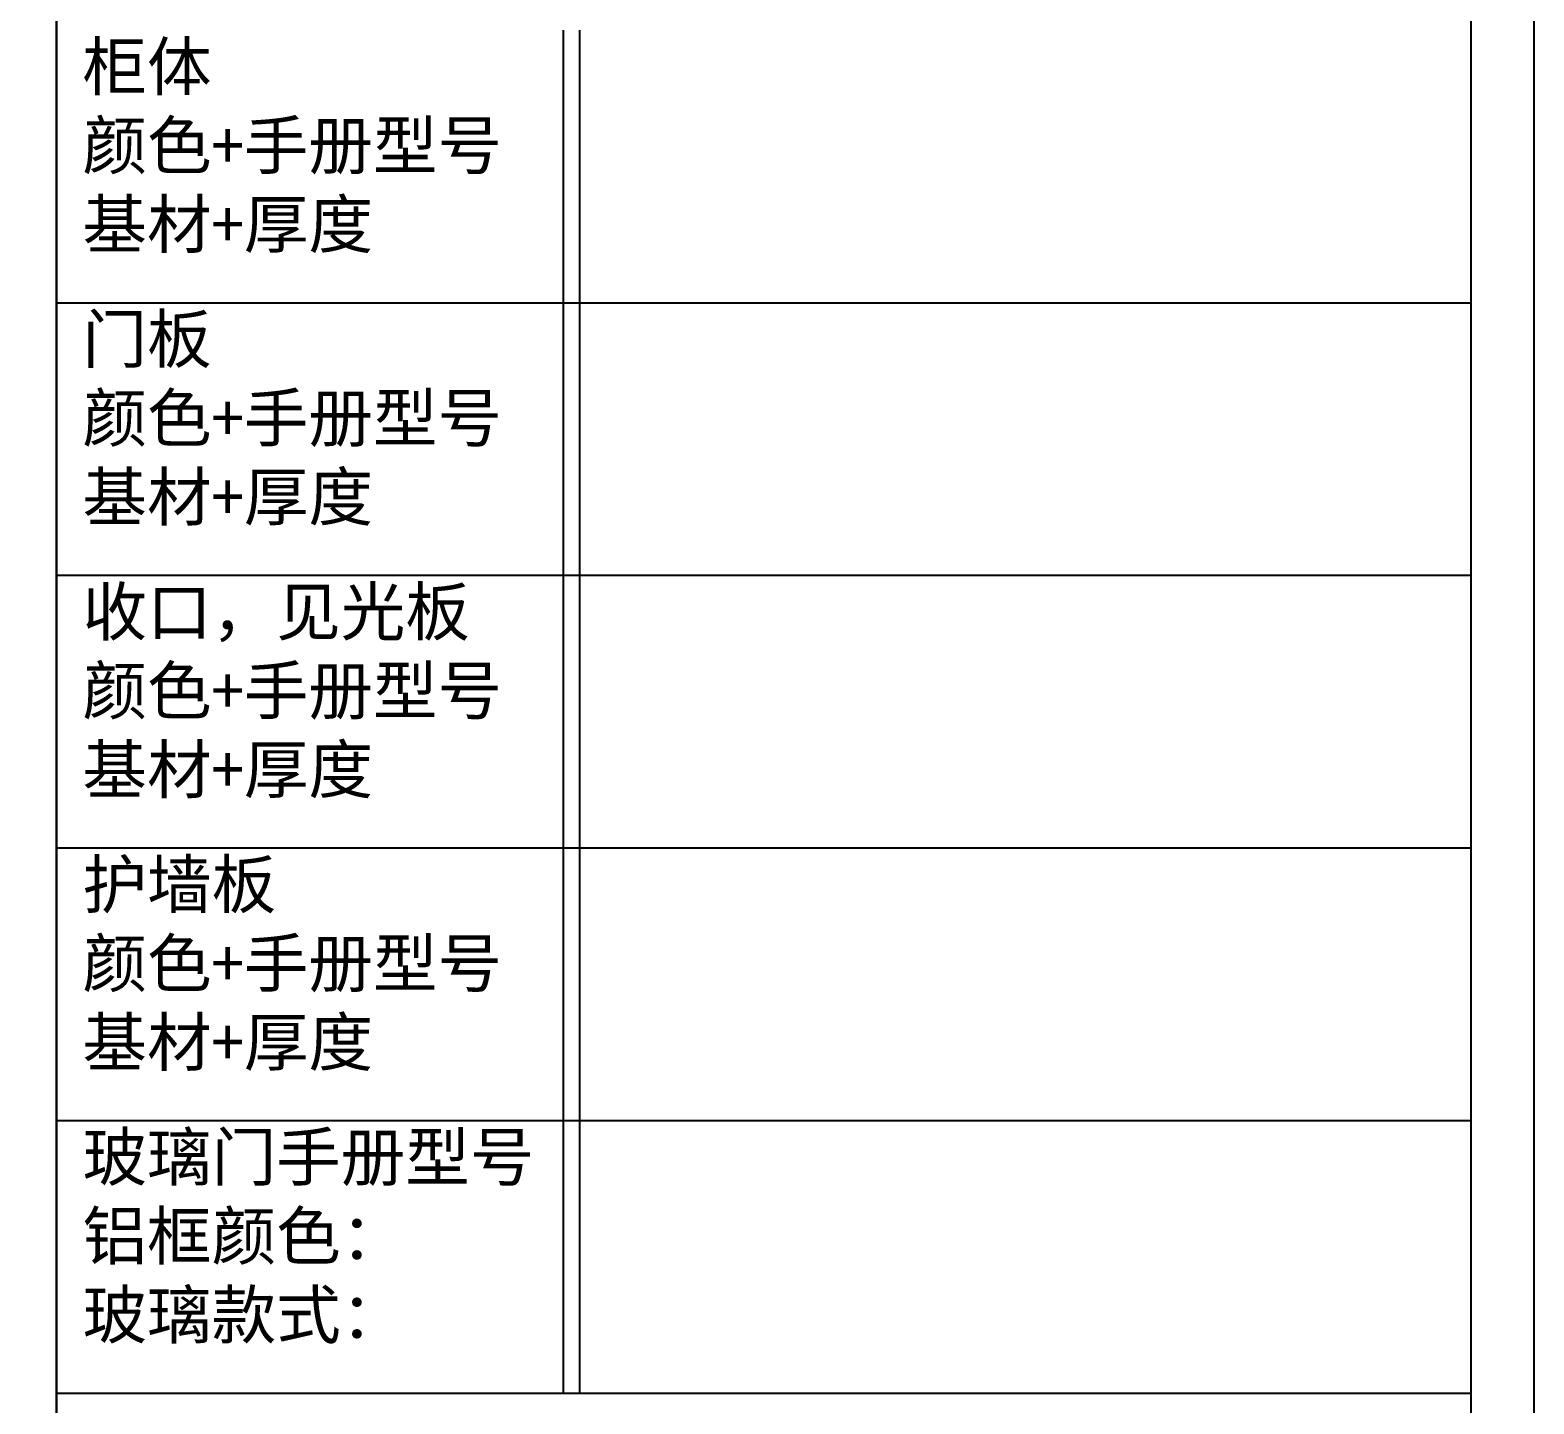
# Model space of a CAD drawing. Header units: millimetres. Extents: x 4862 to 20554, y 7569 to 11262.
# Drawn here: x 19202 to 19332.3, y 8095.3 to 8214.4 of the extents above; entities that cross this region are included whole.
import ezdxf

# ---------------------------------------------------------------- set-up
doc = ezdxf.new("R2010")
doc.units = ezdxf.units.MM
doc.styles.add('宋体', font='SimSun.ttf')

# ---------------------------------------------------------------- blocks, each defined once
blk = doc.blocks.new('A$C398a0407')
for p, q in [((8134, 64), (8134, 6784)), ((8647.7, 5632.1), (8647.7, 4249.2)), ((8664.1, 5632.1), (8664.1, 4249.2)), ((8134, 5355.5), (9568, 5355.5)), ((8134, 5078.9), (9568, 5078.9)), ((8134, 4802.3), (9568, 4802.3)), ((8134, 4802.3), (9568, 4802.3)), ((8134, 4525.8), (9568, 4525.8)), ((8134, 4249.2), (9568, 4249.2))]:
    blk.add_line(p, q)
for points in [[(9632, 0), (0, 0), (0, 6848), (9632, 6848)], [(9568, 64), (64, 64), (64, 6784), (9568, 6784)]]:
    blk.add_lwpolyline(points, close=True)
at = {"color": 8, "char_height": 48, "attachment_point": 1, "style": '宋体'}
for s, insert in [('柜体\\P颜色+手册型号\\P基材+厚度', (8160.3, 5619.1)), ('门板\\P颜色+手册型号\\P基材+厚度', (8160.3, 5342.6)), ('收口，见光板\\P颜色+手册型号\\P基材+厚度', (8160.3, 5066)), ('护墙板\\P颜色+手册型号\\P基材+厚度', (8160.3, 4789.4)), ('玻璃门手册型号\\P铝框颜色：\\P玻璃款式：', (8160.3, 4512.8))]:
    blk.add_mtext_dynamic_manual_height_columns(s, width=575.66, gutter_width=12.1, heights=[0], dxfattribs=dict(at, insert=insert))
blk = doc.blocks.new('A$Caecb7373')
at = {"color": 1}
blk.add_lwpolyline([(0, 821.76), (1155.84, 821.76), (1155.84, 0), (0, 0)], close=True, dxfattribs=at)

msp = doc.modelspace()

# ---------------------------------------------------------------- linework, layer by layer
msp.add_lwpolyline([(19204.296, 7767.16), (18547.054, 7767.16), (18547.054, 8292.552), (19204.296, 8292.552)], close=True)

# ---------------------------------------------------------------- block references
at = {"xscale": 0.0854586271997967, "yscale": 0.0854586271997967, "zscale": 0.0854586271997967}
msp.add_blockref('A$C398a0407', (18509.177, 7733.061), dxfattribs=at)
at = {"color": 1, "xscale": 0.7121552266649618, "yscale": 0.7121552266649618, "zscale": 0.7121552266649618}
msp.add_blockref('A$Caecb7373', (18509.177, 7733.061), dxfattribs=at)

doc.saveas('drawing.dxf')
